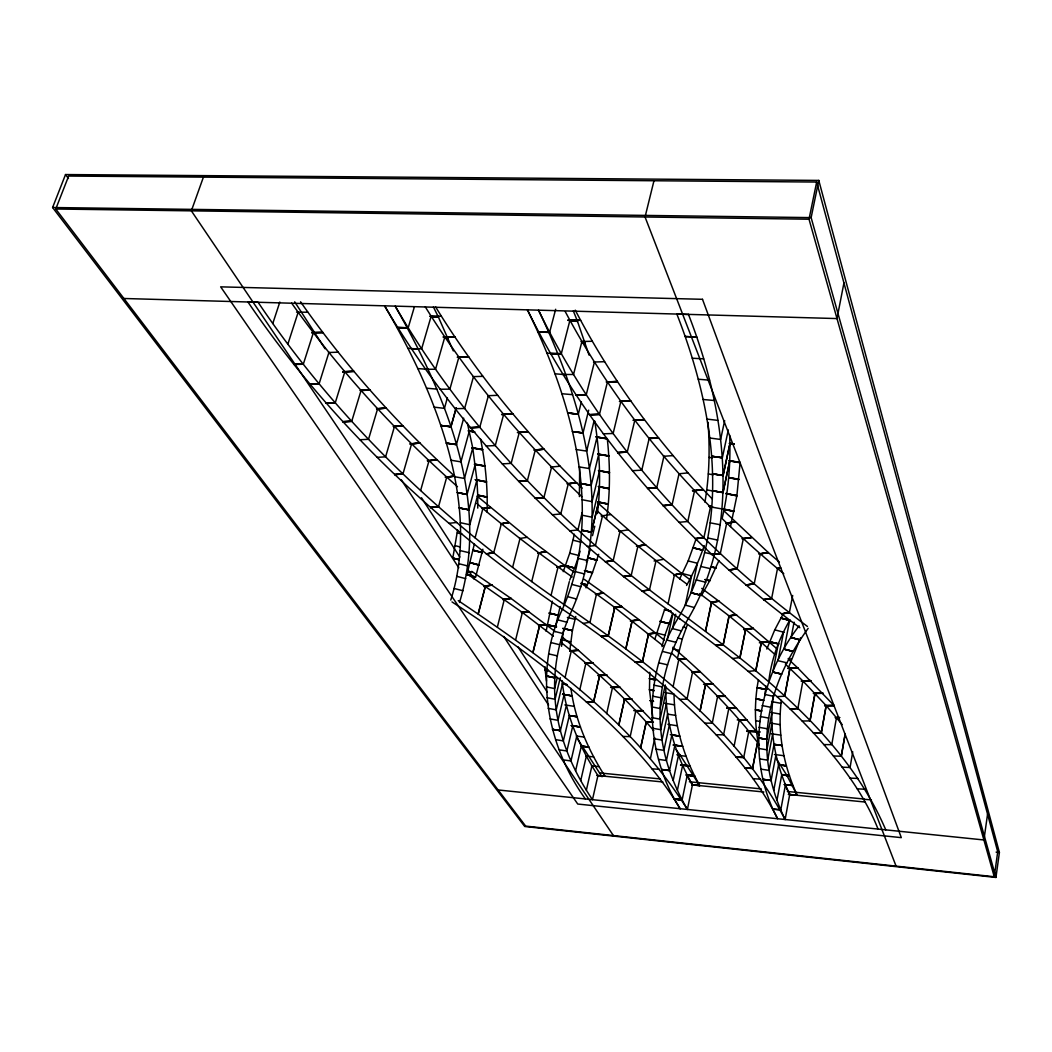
<?xml version="1.0" encoding="UTF-8"?>
<svg xmlns="http://www.w3.org/2000/svg" width="1052" height="1052" viewBox="0 0 1052 1052"><rect width="100%" height="100%" fill="white"/><g stroke="black" fill="none" stroke-linecap="round" stroke-linejoin="round"><path stroke-width="1.5" d="M597.391 513.573C601.284 482.815 599.679 451.571 594.722 421.024M775.824 757.834L786.672 775.048L797.219 795.299L789.171 794.431L797.219 795.299C783.582 765.803 777.218 732.613 781.36 700.237M480.501 438.881C485.432 462.841 487.786 487.365 487.089 511.824L487.076 511.995M458.251 600.626C543.805 658.263 631.923 720.41 687.39 809.448A1529.832 503.053 0.4 0 1 687.798 619.431C742.751 526.5 725.88 410.411 688.455 314.39M585.385 798.955C546.146 744.658 533.101 670.006 562.794 608.358A1798.933 613.881 27.9 0 0 527.433 309.853C589.541 436.738 687.035 543.831 799.849 627.742M606.531 519.136L606.557 518.965C610.357 492.389 610.199 465.378 607.28 438.71L595.984 436.856L607.28 438.71M722.185 518.268C728.549 491.113 730.745 463.051 729.654 435.226M730.509 526.552L736.887 495.716L740.108 462.38L729.246 460.631M579.389 496.597L579.665 467.233M758.426 679.684C754.494 700.277 754.508 721.567 758.097 742.212M704.932 502.159C709.403 475.846 709.968 448.994 708.022 422.417M562.084 680.776A1440.714 506.696 0.9 0 0 597.944 775.548L592.46 799.678A1452.72 496.334 1.3 0 1 571.644 610.804C615.091 513.074 582.519 401.562 538.506 310.169A6463.646 2211.764 -22.5 0 0 807.436 626.453M652.805 717.609L649.492 689.757L649.768 672.294M680.105 808.699C643.614 751.338 642.601 674.7 678.842 616.945A1810.584 659.472 28.1 0 0 676.857 314.061L688.495 314.482M459.027 559.69L452.794 558.06L459.014 559.717L452.794 558.06L457.62 529.932M569.711 651.241L572.406 630.595L575.76 616.485M459.5 602.48C490.771 500.384 445.075 394.105 395.197 306.132A5265.602 2110.483 -22.7 0 0 686.877 617.537C764.449 675.187 846.544 738.596 885.771 829.87M799.112 625.835C757.151 679.868 744.553 757.216 777.612 818.732A975.059 291.378 18.4 0 0 563.898 610.226C441.367 527.486 331.209 424.666 247.956 301.99M764.765 695.596L765.317 690.888M765.488 689.323L766.08 686.075M546.106 631.266L552.353 601.244M994.258 876.737L997.73 851.765L816.668 182.049L68.656 176.052L55.756 209.006L525.658 826.096L994.258 876.737L809.014 219.21L816.668 182.049M995.942 877.447L999.4 852.475L818.785 180.418L65.526 174.553L52.6 207.52L524.738 826.491L995.942 877.447L811.131 217.619L818.785 180.418M555.443 626.716L560.164 606.504M987.565 814.169L983.909 839.969L498.161 789.973M474.413 543.805L466.904 574.708M852.725 751.746L850.082 767.487L842.179 767.184M841.271 756.112L845.151 734.02L841.35 756.204L833.447 756.007M475.622 576.969L466.417 574.484L475.583 577.114L482.855 549.236M842.218 724.631L826.201 705.629L821.336 732.889L813.459 732.915L821.244 732.797L826.162 705.59L802.939 681.012L785.344 664.075M815.063 693.478L810.027 720.896L802.189 721.041M248.009 302.069L258.095 302.266A4386.117 2030.623 -22.5 0 0 570.552 608.937C652.201 666.587 737.36 729.233 785.121 819.508L789.71 794.523A1601.775 519.451 -0.8 0 1 773.273 695.596M809.987 720.844L814.971 693.386M797.837 708.667L802.9 680.96M785.449 784.779L780.768 809.935L773.154 809.054M773.746 790.394L778.572 764.83L786.37 765.803L778.572 764.791L786.37 765.803M776.981 800.23L781.728 774.877L789.421 775.771L781.741 774.837L789.421 775.771M774.048 744.395L782.017 745.487L774.035 744.356L769.065 770.366L761.043 769.17M784.647 696.135L789.934 668.322L784.753 696.227L777.007 696.621M775.995 754.665L771.103 780.439L763.2 779.414M771.958 723.355L766.895 749.826L758.676 748.445M772.668 733.915L767.658 760.162L759.531 758.873M791.183 637.512L800.164 639.945L791.117 637.591L794.102 622.166M662.024 646.612L664.982 635.092L672.741 613.303M778.309 643.758L772.799 672.11L781.636 674.108L772.839 672.018M783.569 632.081L778.02 660.709L786.922 662.826M792.695 595.445L789.381 612.619L781.715 613.908M771.918 712.664L766.79 739.372L758.479 737.991M843.941 282.922L836.997 318.572L123.886 298.492M768.749 681.827C771.155 659.972 778.796 639.327 789.671 620.325L784.108 649.202L793.09 651.438L784.161 649.123M780.676 568.027L777.507 568.514L771.642 598.417L763.805 599.653M743.685 757.374L736.137 757.177L743.751 757.466L748.814 731.232C725.591 702.828 699.291 677.041 671.544 653.095M734.086 746.249L739.254 719.831M761.306 642.443L755.744 670.637L748.248 671.386M755.862 670.729L761.372 642.496L729.089 615.893L699.712 593.552M728.865 708.18L723.592 734.809L716.031 734.73M740.029 657.697L745.684 629.28L739.911 657.592L732.508 658.499M563.241 571.644L569.711 553.207L574.379 534.232M729.023 615.841L723.211 644.442L715.847 645.428L723.145 644.389M729.154 615.933L723.276 644.495L715.847 645.428M717.635 696.306L712.257 723.132L704.722 723.171M687.39 809.448L692.426 784.871M743.33 538.624L737.097 568.882L728.918 569.987M677.396 790.249L682.616 765.33M705.563 684.221L700.014 711.178L705.655 684.313M687.272 775.179L682.13 799.914L674.766 799.125M726.735 523.054L720.318 553.51L711.967 554.549M673.188 780.466L678.474 755.336M705.511 631.068L711.481 602.283M705.59 631.121L711.625 602.388M677.422 658.289L682.235 639.077L687.324 624.862M671.873 734.967L666.429 760.53L658.605 759.347M674.884 745.224L669.519 770.564L661.826 769.551M692.624 671.912L687.009 699.107L679.566 699.383M669.427 724.591L663.917 750.365L655.988 749.116M729.957 443.365L723.105 475.425L712.546 473.847L723.118 475.557L729.97 443.51M729.759 460.776L723 492.494L712.585 490.797L723 492.625L729.746 460.907M665.837 692.703L660.117 719.173L651.898 717.635M724.657 420.603L720.633 439.46L709.771 438M666.403 703.459L660.748 729.693L652.621 728.26M673.07 686.785L678.829 659.394M722.329 457.699L711.625 456.252L722.343 457.765L728.3 429.926M667.599 714.084L662.024 740.095L653.989 738.741M675.686 614.236L672.53 628.609L681.446 630.924M665.272 684.957L660.169 708.535L651.859 706.905M650.412 758.65L654.831 737.846M694.583 490.6L687.798 521.516L678.961 522.292M640.615 747.656L646.244 721.974M640.694 747.748L646.283 722.014C620.154 692.966 591.106 666.639 560.716 642.115M673.017 613.329L667.139 640.129L675.976 642.325M668.059 603.874L674.45 574.8M635.829 710.652L630.174 736.61L622.876 736.453M618.734 725.17L624.599 699.107L618.826 725.249M642.128 591.079L649.492 589.856L656.067 560.598M679.053 473.716L672.07 504.868L663.168 505.683M663.904 456.358L656.737 487.747L647.637 488.496M606.649 713.664L612.54 687.337M625.848 648.584L632.107 620.706M625.914 648.637L632.239 620.812M580.73 780.571L586.372 756.059M637.946 546.014L631.187 575.457L623.665 576.627C529.077 501.212 445.995 410.385 384.598 305.83A1787.664 572.775 27.6 0 1 450.756 600.074M586.358 790.183L591.921 765.869M575.589 770.827L581.322 746.118M599.653 675.345L593.578 701.829L586.464 702.039L593.525 701.776M599.758 675.437L593.63 701.868L586.464 702.039M576.785 736.058L570.973 760.964L563.438 759.899M649.163 438.513L641.786 470.165L632.383 470.678M579.77 689.862L585.911 663.154M572.788 725.867L566.883 750.983L559.243 749.839M620.101 531.05L613.158 560.69L605.465 561.794M566.436 705.103L560.374 730.653L552.55 729.417M634.816 420.169L627.255 452.084L617.761 452.649M589.975 622.35L596.484 594.078L581.283 583.334M565.042 677.646L571.328 650.754M564.135 694.544L557.994 720.318L550.038 718.911M608.332 503.947L598.654 502.001L591.408 532.141L581.677 530.182L591.395 532.207L598.641 502.172M557.231 677.685L554.614 688.587L546.369 686.89M592.513 535.639L594.774 526.224M560.282 677.672L555.088 699.278L546.935 697.686M567.265 684.707L562.452 683.813L556.232 709.85L548.171 708.351M602.546 515.677L595.406 545.528L587.397 546.448M599.535 470.77L592.079 501.62L582.085 499.726M599.495 486.708L592.144 517.229L582.282 515.243M582.177 512.561L577.929 529.958L569.75 530.813M598.733 454.227L591.171 485.406L581.033 483.618L591.171 485.274M563.543 605.268L569.303 581.638M607.451 381.902L599.469 414.383L589.567 414.751M597.049 437.08L589.383 468.574L579.113 466.904M551.024 595.432L558.06 566.936M594.078 420.866L586.674 451.111L576.272 449.559M653.976 180.747L645.047 217.001L896.08 866.125M568.304 483.696L560.769 513.968L552.405 514.744M582.979 432.872L572.485 431.596L583.005 433.016L588.686 410.148M654.923 638.893L664.627 609.437L670.795 611.041M578.298 414.107L567.699 412.989L578.324 414.186L581.388 401.785M594.446 361.954L586.266 394.71L576.141 394.987M515.638 639.892L522.384 612.474L467.062 573.761M531.707 581.585L538.926 552.905M581.94 341.413L573.537 374.486L563.096 374.486M551.642 467.049L543.91 497.557L535.494 498.372M497.412 626.966L504.329 599.377M512.613 567.37L520.017 538.519M535.31 449.954L527.368 480.685L518.754 481.435M569.934 320.295L561.321 353.669L550.748 353.696M501.344 523.751L493.73 552.787L486.497 553.904M478.16 613.789L485.393 586.148L478.305 613.895M519.307 432.385L511.154 463.367L502.225 463.893M555.666 309.262L549.631 332.235L538.834 332.143M475.083 537.822L482.894 508.589M503.658 414.33L495.282 445.561L486.155 445.995M468.863 509.76L459.237 507.932L468.876 509.825L476.911 479.975L472.769 448.007L467.377 423.128M488.365 395.776L479.778 427.27L470.573 427.743M467.101 494.335L457.344 492.612L467.101 494.401L475.267 464.248L484.959 465.891M472.756 447.942L464.471 478.463L454.595 476.714M469.337 431.031L460.921 461.867L450.927 460.224M473.453 376.708L464.642 408.465L455.108 408.702M456.397 444.523L446.337 443.142L456.41 444.588L463.695 418.157M456.213 408.031L450.953 426.836L440.749 425.455L450.913 426.691L456.16 407.887M420.616 490.521L429.045 460.644M447.389 397.682L444.457 408.373L434.16 407.137M590.369 549.118L586.411 562.057M444.838 336.929L435.554 369.252L425.6 369.265M411.621 443.799L402.969 473.9L394.829 474.649M394.474 426.494L385.597 456.831L377.129 457.357M431.162 316.179L421.642 348.817L411.463 348.699M414.225 307.394L408.189 327.777L397.88 327.698M586.017 587.831L592.421 572.801L598.693 554.286M377.629 408.728L368.516 439.302L359.85 439.736M361.073 390.463L351.736 421.3L342.991 421.773M344.846 371.711L335.259 402.798L326.304 403.179M328.934 352.433L319.111 383.783L309.945 384.059M313.378 332.616L303.305 364.242L293.916 364.413M287.853 344.162L298.176 312.247M679.684 578.902L688.166 560.953L696.187 538.742M272.784 323.503L279.832 302.042M788.474 667.599L800.533 637.841M203.417 177.13L191.359 210.847L613.421 835.577M766.829 649.031L774.706 629.977L783.122 614M569.658 580.099L569.684 580.06A1780.51 625.138 28.3 0 0 580.073 551.235M701.46 595.629L709.653 580.796L718.924 560.65M467.272 572.485L471.927 571.46L510.943 598.364L555.232 631.608M467.443 572.604L472.164 571.617M557.139 567.186L564.898 565.608L573.853 571.959M483.775 586.398L491.652 584.82M557.047 567.12L564.898 565.608L527.183 537.322L477.174 496.163M483.907 586.49L491.876 584.978M674.056 574.944L681.735 573.485L690.362 579.915M537.98 553.155L545.922 551.656L538.387 552.931M595.419 594.209L603.151 592.749M556.968 567.067L564.898 565.608M484.038 586.582L492.099 585.136M681.735 573.485L673.977 574.892L681.735 573.485L645.56 544.818L597.957 503.106M537.901 553.089L545.922 551.656M654.081 561.018L663.51 559.335M595.55 594.301L603.375 592.907L639.235 619.838L664.207 640.063M527.183 537.322L519.478 538.532M583.097 623.442L589.817 622.245M710.942 602.309L718.595 600.955M502.672 599.601L510.72 598.207M595.682 594.406L603.585 593.065M711.086 602.415L718.805 601.113L753.153 628.36L776.35 648.308M637.525 546.159L645.56 544.818L636.394 546.185M777.638 568.619L780.768 568.093L777.573 568.567M500.936 523.883L508.668 522.62L500.778 523.751M510.943 598.364L503.421 599.587L511.154 598.509M613.658 607.583L621.548 606.294M623.52 576.522L631.187 575.457L623.586 576.575L642.062 591.027L649.492 589.856M711.218 602.52L719.016 601.271M637.446 546.093L645.56 544.818M760.386 553.852L768.354 552.602L779.348 562.057M500.857 523.817L508.668 522.62M618.681 531.339L627.886 529.919M613.789 607.675L621.758 606.452M728.471 615.854L736.255 614.67M662.957 645.704L614.815 607.517L608.398 635.579L601.389 636.526L608.253 635.474L614.749 607.464L596.563 594.13M482.487 508.721L490.39 507.524L482.329 508.589M723.684 510.615L768.354 552.602L760.307 553.786L754.205 583.847L746.197 585.017M528.906 611.449L521.332 612.566L529.117 611.593M763.726 599.601L771.642 598.417L763.66 599.535M742.423 538.834L751.588 537.493L742.278 538.703M613.908 607.767L621.969 606.61M728.602 615.959L736.453 614.815M601.389 636.526L608.332 635.526M601.087 515.953L610.489 514.625M482.408 508.655L490.39 507.524M758.623 553.957L768.354 552.602M631.003 620.798L639.037 619.681M742.357 538.769L751.588 537.493M746.131 584.965L754.205 583.847L746.065 584.899M728.72 616.064L736.65 614.973M725.801 523.238L735.164 521.989L725.656 523.107M521.582 612.751L529.327 611.751M631.121 620.89L639.235 619.838M745.066 629.241L752.969 628.202M456.686 522.463L448.954 523.317M446.85 477.108L454.595 476.135C397.288 423.68 345.043 365.544 300.556 301.806M725.735 523.173L735.164 521.989M538.506 625.48L546.212 624.52M709.535 507.235L712.625 506.748M630.306 621.101L639.419 619.983M753.153 628.36L743.593 629.53L753.337 628.517M567.383 483.881L576.601 482.776L582.203 488.154M647.453 633.856L655.606 632.896M430.755 507.603L438.526 506.696L446.745 477.043L454.595 476.135L445.141 477.148M538.624 625.572L546.409 624.664M427.572 460.881L437.08 459.803L427.414 460.723M693.61 490.784L703.367 489.693L712.349 499.042M576.601 482.776L567.317 483.802L576.601 482.776C522.949 429.939 474.939 371.159 435.594 306.882M760.754 642.456L768.749 641.575M648.15 633.883L655.79 633.054M560.137 466.22L550.564 467.075M430.676 507.537L438.526 506.696L430.61 507.485M538.742 625.664L546.606 624.822M635.316 662.208L642.47 661.484L648.571 633.777L642.535 661.537L635.316 662.208L642.404 661.445M427.493 460.802L437.08 459.803M692.571 490.811L703.367 489.693C653.055 435.844 609.226 375.682 575.286 310.182M760.859 642.548L768.933 641.72M410.109 444.023L419.853 443.05L410.569 443.812M678.645 473.834L688.021 472.874M648.269 633.988L655.975 633.199M695.214 538.585L703.88 537.73L710.481 507.051A6176.555 2180.191 -23.2 0 1 565.292 311.668M534.35 450.111L543.989 449.204L534.206 449.967M692.505 490.732L703.367 489.693M759.347 642.798L769.104 641.878M410.03 443.944L419.853 443.05M673.07 455.608L663.352 456.318M535.429 498.306L543.91 497.557L535.363 498.253M393.553 426.652L402.903 425.836L393.395 426.494M534.271 450.046L543.989 449.204M517.36 432.622L528.17 431.714L518.767 432.346M394.75 474.583L402.969 473.9L394.684 474.518M570.237 650.793L578.179 650.136M393.474 426.573L402.903 425.836M648.716 438.618L658.513 437.842L649.15 438.434M518.689 481.369L527.368 480.685L518.636 481.303M678.277 659.38L686.036 658.789M376.669 408.873L386.242 408.15L376.524 408.715M518.833 432.425L528.17 431.714M652.424 720.949L619.76 687.219L578.363 650.281L570.342 650.886L578.534 650.425M647.585 488.43L656.737 487.747L647.519 488.365M501.659 414.554L512.718 413.765L503.106 414.291M787.738 668.428L797.534 667.731M649.202 438.513L658.513 437.842M678.395 659.472L686.206 658.933C712.467 682.472 737.57 707.496 759.373 735.269M376.59 408.794L386.242 408.15M634.921 420.235L644.363 419.603L633.225 420.169M834.039 705.511L824.676 705.655L834.157 705.655L797.692 667.875L788.487 668.467L797.837 668.02M501.58 414.462L512.718 413.765M584.82 663.168L592.855 662.655M360.1 390.608L369.883 389.99L360.534 390.41M678.501 659.578L686.377 659.078M633.278 420.261L644.363 419.603M497.635 395.302L487.799 395.723M692.084 671.886L699.922 671.426M619.404 401.469L630.661 400.838L620.904 401.233L613.132 433.49L603.335 433.818M584.925 663.26L593.026 662.799M360.599 390.489L369.883 389.99M801.348 680.999L810.553 680.499M692.19 671.978L700.08 671.57M342.847 371.882L353.853 371.343L342.689 371.698M620.956 401.299L630.661 400.838M585.017 663.339L593.183 662.944M482.921 376.34L473.439 376.629M342.926 421.707L351.736 421.3L342.86 421.628M801.427 681.078L810.697 680.644M606.504 382.021L617.406 381.534L606.386 381.863M598.549 675.345L606.662 674.976M692.282 672.07L700.224 671.715M470.507 427.677L479.778 427.27L470.454 427.599M342.768 371.79L353.853 371.343M705.024 684.194L712.914 683.866M801.519 681.17L810.842 680.789M598.641 675.437L606.82 675.121M328.5 352.525L338.165 352.17M606.452 381.942L617.406 381.534M813.406 693.399L822.677 693.044M457.436 357.22L468.613 356.838L458.922 357.009L449.888 389.135L440.157 389.253M703.525 684.339L713.059 684.01M593.486 362.059L604.611 361.691M326.238 403.1L335.259 402.798L326.186 403.034M597.786 675.542L606.978 675.266M822.809 693.189L813.498 693.478L822.94 693.334M589.501 414.672L599.469 414.383L589.462 414.606M705.208 684.379L713.203 684.142M611.422 687.311L619.615 687.087M457.37 357.141L468.613 356.838M725.038 696.082L717.096 696.279L725.183 696.214M311.918 332.734L322.819 332.471L311.786 332.55M443.3 337.048L454.727 336.785L443.773 336.85M580.954 341.519L592.315 341.282M610.581 687.416L619.76 687.219M824.597 705.576L833.907 705.366M576.088 394.908L586.266 394.71L576.036 394.829M311.852 332.642L322.819 332.471M443.234 336.956L454.727 336.785M612.198 687.482L619.904 687.364M307.841 312.22L296.546 312.155M717.267 696.463L725.315 696.358M631.726 698.975L624.06 699.067L631.857 699.107M441.275 316.165L430.084 316.1M569.5 320.373L580.533 320.268L567.817 320.189M293.85 364.334L303.305 364.242L293.797 364.255M726.722 708.154L736.308 708.075M813.459 732.915L821.296 732.849M839.601 717.49L836.485 717.517L831.764 744.671L823.874 744.579M736.439 708.206L726.787 708.233L736.558 708.338M567.87 320.295L580.533 320.268M836.564 717.609L839.693 717.596M624.244 699.238L631.989 699.238M633.751 710.6L642.996 710.639M835.064 717.688L838.207 717.701M746.723 719.831L738.701 719.778L746.841 719.962M635.382 710.692L643.127 710.771M52.6 207.52L811.131 217.619M55.756 209.006L809.014 219.21M635.461 710.784L643.245 710.902M737.228 719.923L746.946 720.094M645.718 721.922L653.45 722.067M746.657 731.153L756.309 731.337M645.783 722.014L652.016 722.159M645.862 722.093L652.122 722.277M756.519 731.6L746.775 731.298L759.754 731.968M736.137 757.177L743.711 757.414M537.809 331.867L548.855 332.458M396.867 327.422L407.374 327.829M759.386 744.895L757.598 742.449L752.601 768.433L744.987 768.052L752.535 768.354L757.558 742.41L748.853 731.285M850.108 778.125L857.945 778.441M744.987 768.052L752.561 768.394M696.661 337.034L685.168 336.508L696.687 337.127M651.99 768.854L659.341 769.301M753.035 778.69L760.649 779.164M569.211 320.492L577.324 320.913M430.071 316.363L438.276 316.797M857.222 788.829L865.046 789.237M692.282 358.219L703.63 358.863M546.974 353.17L557.862 353.788M407.913 348.33L418.446 349.093M676.883 754.731L680 754.915L699.725 785.634L691.927 784.818M569.29 320.676L577.43 321.162L589.054 355.103M430.57 316.573L438.395 317.046L453.294 350.921M863.561 799.27L871.411 799.849M569.356 320.873L577.522 321.412M430.662 316.757L438.513 317.283M581.756 342.005L584.978 342.242M444.549 337.495L447.81 337.731M681.078 764.922L687.298 765.369M781.781 774.588L786.607 774.929M698.252 379.207L709.521 380.193M554.983 373.789L565.845 374.736M417.789 368.581L428.177 369.357M581.835 342.229L585.057 342.479M681.131 765.014L687.377 765.488M781.846 774.68L786.672 775.048M444.654 337.705L447.928 337.968M681.183 765.093L687.456 765.606M781.899 774.772L786.738 775.166M686.075 774.929L693.847 775.574M792.248 785.187L784.24 784.529L792.314 785.305M581.901 342.439L585.136 342.715M444.904 337.929L448.02 338.205M674.187 799.112L681.459 799.744M772.576 809.106L780.084 809.751M693.912 775.692L686.128 775.008L693.978 775.797M703.13 399.497L714.242 400.496M561.873 393.724L572.59 394.684M426.52 388.175L436.843 389.122M784.319 784.674L792.366 785.423M691.9 784.792L699.646 785.515M599.548 772.931L659.985 778.901M689.389 781.794L761.253 788.895M787.396 791.472L864.165 799.047M662.839 781.978L596.865 775.442L605.005 776.244C587.937 749.642 575.128 719.818 570.92 688.324M691.94 784.858L763.857 791.998M788.303 794.418L864.875 802.005M793.05 785.594L784.792 784.647M664.825 692.518L674.03 694.175C674.385 722.592 682.064 750.589 694.649 775.981L686.785 775.166L694.649 775.981L699.725 785.634M591.448 765.856L599.088 766.632M706.957 419.09L717.964 420.392M996.126 852.133L999.4 852.475M680.512 765.133L690.099 766.198M585.898 756.033L593.657 756.901M686.746 775.087L694.649 775.981M567.699 412.989L578.337 414.264M677.975 755.31L686.075 756.283M580.835 746.092L588.726 747.038L580.796 746.013M580.809 746.052L588.726 747.038M572.485 431.596L582.992 432.937M440.749 425.455L450.94 426.757M774.443 754.494L783.898 755.717M673.385 745.066L682.59 746.249L673.359 744.961M576.286 736.032L584.294 737.058M673.372 745.013L682.59 746.249M671.899 735.006L679.671 736.084L670.321 734.704M572.275 725.827L580.388 726.958L571.262 725.604M671.886 734.967L679.671 736.084M571.275 725.643L580.388 726.958M756.546 731.6L759.768 732.074M771.077 733.731L780.768 735.138M677.33 725.788L667.862 724.302M729.457 443.221L734.178 443.918M711.625 456.252L722.343 457.83M774.035 744.316L782.017 745.487M577.035 716.728L569.342 715.544L577.035 716.728L569.356 715.597L563.346 740.884L555.601 739.648M468.285 430.807L474.544 431.741M446.337 443.142L456.437 444.654M729.457 443.352L734.178 444.075M474.583 431.912L468.324 430.939L474.623 432.07M712.546 473.847L723.118 475.491M760.228 721.58L755.625 720.607M780.15 724.67L770.958 723.145M667.625 714.137L675.608 715.373M756.519 731.364L759.741 731.863M564.898 704.906L574.26 706.365M729.457 443.497L734.178 444.246M597.628 437.369L607.293 438.921M709.074 457.383L712.178 457.922M597.668 454.004L608.792 455.792M482.552 449.467L471.717 447.705L482.592 449.664M780.203 714.058L770.906 712.441M650.254 700.829L653.489 701.368M664.798 703.236L674.49 704.84M562.583 694.32L572.064 695.898L562.557 694.228M729.246 460.763L740.108 462.578M608.819 455.989L597.681 454.122L608.819 456.187M712.585 490.797L723 492.56M581.033 483.618L591.171 485.34M650.241 700.711L653.476 701.263L650.228 700.579M562.57 694.267L572.064 695.898M729.246 460.894L740.095 462.775M708.338 473.939L713.164 474.781M729.26 477.582L738.912 479.265M471.756 447.955L482.618 449.848M609.476 472.453L598.483 470.533L609.476 472.637M755.862 698.962L763.699 700.33M780.952 703.328L771.55 701.605M649.492 689.888L654.094 690.691M755.402 709.732L761.609 710.81M562.465 683.892L567.265 684.734L562.465 683.853M758.992 727.313L767.395 728.786M711.783 507.13L722.04 508.931M729.246 477.713L738.898 479.462M755.862 698.844L763.699 700.237L755.875 698.712M649.492 689.757L654.094 690.585L649.492 689.639M475.28 464.313L484.985 466.089M649.413 678.816L655.62 679.96M545.199 670.085L548.237 670.65M760.202 716.517L768.71 718.082M729.233 477.845L738.872 479.646M706.786 489.877L713.124 491.074M725.801 493.441L736.9 495.531M598.496 470.77L609.476 472.835M598.47 486.458L609.305 488.496M474.268 464.248L484.998 466.273M710.166 522.844L720.265 524.751M475.32 479.62L486.484 481.724M457.344 492.612L467.114 494.466M649.413 678.685L655.62 679.855M545.002 666.731L545.186 669.966L548.223 670.545L545.173 669.835M736.887 495.716L725.788 493.559L736.847 495.9M598.47 486.576L609.305 488.68M757.072 687.561L766.579 689.402M486.511 481.908L475.333 479.725L486.511 482.092M649.426 678.553L655.62 679.763M762.174 705.59L770.761 707.273M652.503 696.135L660.919 697.778M723.197 508.984L734.125 511.167M598.457 486.682L609.292 488.864M707.772 537.966L717.688 540.084M487.194 496.978L477.726 495.071L469.81 524.724L460.289 522.686M459.237 507.932L468.876 509.878M773.575 696.332L764.936 694.465M723.171 509.089L734.086 511.351M653.871 685.154L662.379 686.903M546.461 676.068L554.812 677.79L546.475 675.989M597.628 501.909L608.319 504.118M487.194 497.149L477.74 495.19L476.924 480.041M546.461 676.028L554.812 677.79M709.14 506.222L712.257 506.88M723.145 509.207L734.046 511.522M597.628 502.014L608.293 504.289M487.194 497.32L477.74 495.308L477.753 508.116M704.63 552.51L714.387 554.706M581.677 530.182L591.395 532.259M788.198 658.526L791.275 659.183M679.105 650.333L672.715 648.887M570.631 641.759L561.189 639.629M700.777 566.476L710.402 568.645M578.166 558.375L587.581 560.611M460 550.564L469.271 552.76M769.472 641.904L778.769 644.008M665.469 635.29L656.409 632.962M682.235 639.077L677.672 637.999M546.948 624.849L556.495 627.005L546.961 624.704M572.406 630.595L562.859 628.438L572.406 630.595L564.464 628.715M658.907 662.865L667.586 664.825M548.802 653.936L557.336 655.856M769.525 641.773L778.809 643.916L769.577 641.641M772.812 672.057L781.636 674.108M702.604 550.183L693.242 547.842L702.644 550.078M573.156 540.228L580.835 542.148M696.24 579.889L705.668 582.243M457.344 532.891L461.881 534.022M575.326 571.644L584.596 573.958M784.016 632.331L774.772 629.832M458.738 563.701L467.864 565.976M659.998 621.535L669.23 623.718M683.064 626.992L686.141 627.728M549.223 613.237L558.296 615.381M574.931 619.326L567.383 617.458M671.373 653.634L662.642 651.464M546.987 624.572L556.521 626.834M559.717 644.745L551.116 642.614M660.051 621.39L669.256 623.626M549.249 613.106L558.31 615.302L549.275 612.974M693.242 547.842L702.618 550.13M455.411 545.725L460.132 546.961M472.795 550.051L482.276 552.418M571.801 584.399L580.914 586.766M664.509 609.713L670.716 611.251M660.104 621.259L669.296 623.547M456.752 576.325L465.747 578.666M562.873 633.528L554.194 631.279M688.166 560.953L697.41 563.254L691.059 592.763L700.316 595.182M715.899 567.87L711.27 566.726L715.833 568.027M569.711 553.207L578.797 555.469M587.897 557.744L596.997 560.006M700.356 595.077L691.059 592.763L700.343 595.13M780.702 618.195L790.144 620.548L780.768 618.05M784.134 649.163L793.09 651.438M596.957 560.164L587.871 557.836L596.905 560.308M472.782 550.157L482.25 552.563M664.562 609.568L670.755 611.146M454.083 588.449L462.972 590.751M558.06 619.93L566.844 622.205M682.472 573.537L691.558 575.904L685.246 605.11L694.359 607.543M705.182 579.468L709.732 580.651M780.847 617.918L790.249 620.364M575.049 568.238L565.608 565.66L575.089 568.133M584.57 570.605L592.473 572.656M472.756 550.249L482.224 552.708M469.928 562.518L479.278 564.95M567.62 596.629L576.588 599.061M711.165 566.975L715.768 568.172M565.608 565.66L575.076 568.185M584.531 570.71L592.421 572.801M791.143 637.551L800.164 639.945M479.239 565.095L469.902 562.61L479.199 565.226M705.129 579.586L709.653 580.796M587.305 584.794L581.033 583.242L587.253 584.938M705.064 579.705L709.574 580.941M584.491 570.802L592.355 572.945M584.084 579.218L603.375 592.907M679.776 618.826L642.062 591.027M701.737 588.397L718.805 601.113M522.449 612.527L553.391 636.223M562.636 637.42L578.363 650.281M672.82 647.282L686.206 658.933M761.372 642.496L774.851 654.41M788.461 659.275L797.692 667.875M646.283 722.014L653.739 730.627M676.068 749.682L680.092 755.034M65.526 174.553L68.459 178.511M401.325 479.843L458.803 567.764M503.711 636.447L548.605 705.129M686.601 775.008L692.453 784.91A1516.576 513.442 0 0 1 665.824 686.496M294.691 301.832L325.042 348.751M421.471 497.754L459.869 557.087M467.903 569.5L474.163 579.165M517.913 646.77L547.369 692.295M576.838 737.833L602.033 776.771M785.515 786.094L789.723 794.562M433.398 306.947L438.395 317.046M573.314 310.879L577.43 321.162M546.461 681.091L545.186 669.966M783.766 573.748A6176.555 2180.191 -23.2 0 1 722.053 518.518M785.108 819.508A1616.529 509.05 -0.4 0 1 808.173 628.36M704.235 545.62A1791.793 671.031 28.6 0 1 686.588 585.438M679.776 618.826A980.543 303.094 18 0 1 878.039 829.068M686.851 584.07A5076.124 2087.221 -23.4 0 1 596.747 510.47M581.848 496.702A5076.124 2087.221 -23.4 0 1 425.324 306.921M572.222 576.983A4256.76 2013.199 -23.2 0 1 476.806 503.448M457.475 486.682A4256.76 2013.199 -23.2 0 1 291.654 303.16M561.584 646.296A1440.714 506.696 0.9 0 1 563.925 628.636M452.018 601.928A970.404 280.095 18.8 0 1 680.105 808.699M539.558 625.401L532.917 652.595L539.689 625.506M789.381 612.619L781.636 613.855L789.381 612.619M493.73 552.787L486.418 553.852L493.73 552.787M613.158 560.69L605.387 561.742L613.158 560.69M737.097 568.882L728.852 569.934L737.097 568.882M720.318 553.51L711.902 554.496L720.318 553.51M703.88 537.73L695.346 538.703L703.88 537.73M672.07 504.868L663.115 505.618L672.07 504.868M627.255 452.084L617.708 452.584L627.255 452.084M797.745 708.575L790.039 708.93L797.797 708.627M319.111 383.783L309.88 383.993L319.111 383.783M561.321 353.669L550.709 353.617L561.321 353.669M408.189 327.777L397.827 327.619L408.189 327.777M549.631 332.235L538.795 332.064L549.631 332.235M702.499 299.307L220.67 286.854L577.745 804.044L901.314 837.642L702.499 299.307M682.13 799.914L674.74 799.099L682.13 799.914M771.103 780.439L763.187 779.374L771.103 780.439M669.519 770.564L661.813 769.512L669.519 770.564M560.374 730.653L552.537 729.378L560.374 730.653M761.609 711.007L755.402 709.982L761.595 710.902M766.79 739.372L758.479 737.939L766.79 739.372M766.553 689.56L757.046 687.811L766.553 689.481M712.27 506.788L709.153 506.17L712.27 506.84"/></g></svg>
